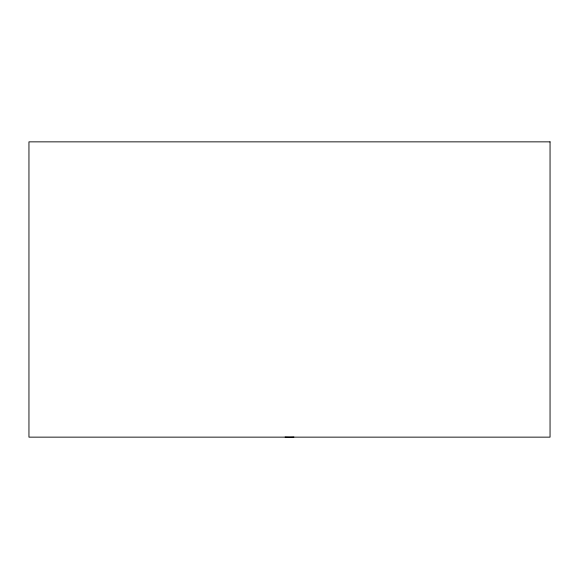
<?xml version="1.0" encoding="UTF-8"?>
<svg xmlns="http://www.w3.org/2000/svg" width="579" height="579" viewBox="0 0 579 579"><rect width="100%" height="100%" fill="white"/><g stroke="black" fill="none" stroke-linecap="round" stroke-linejoin="round"><path stroke-width="0.87" d="M293.922 437.029A86.85 86.85 0 0 1 285.078 437.029M550.05 141.855L28.95 141.855L28.95 437.145L550.05 437.145L550.05 141.855"/></g></svg>
